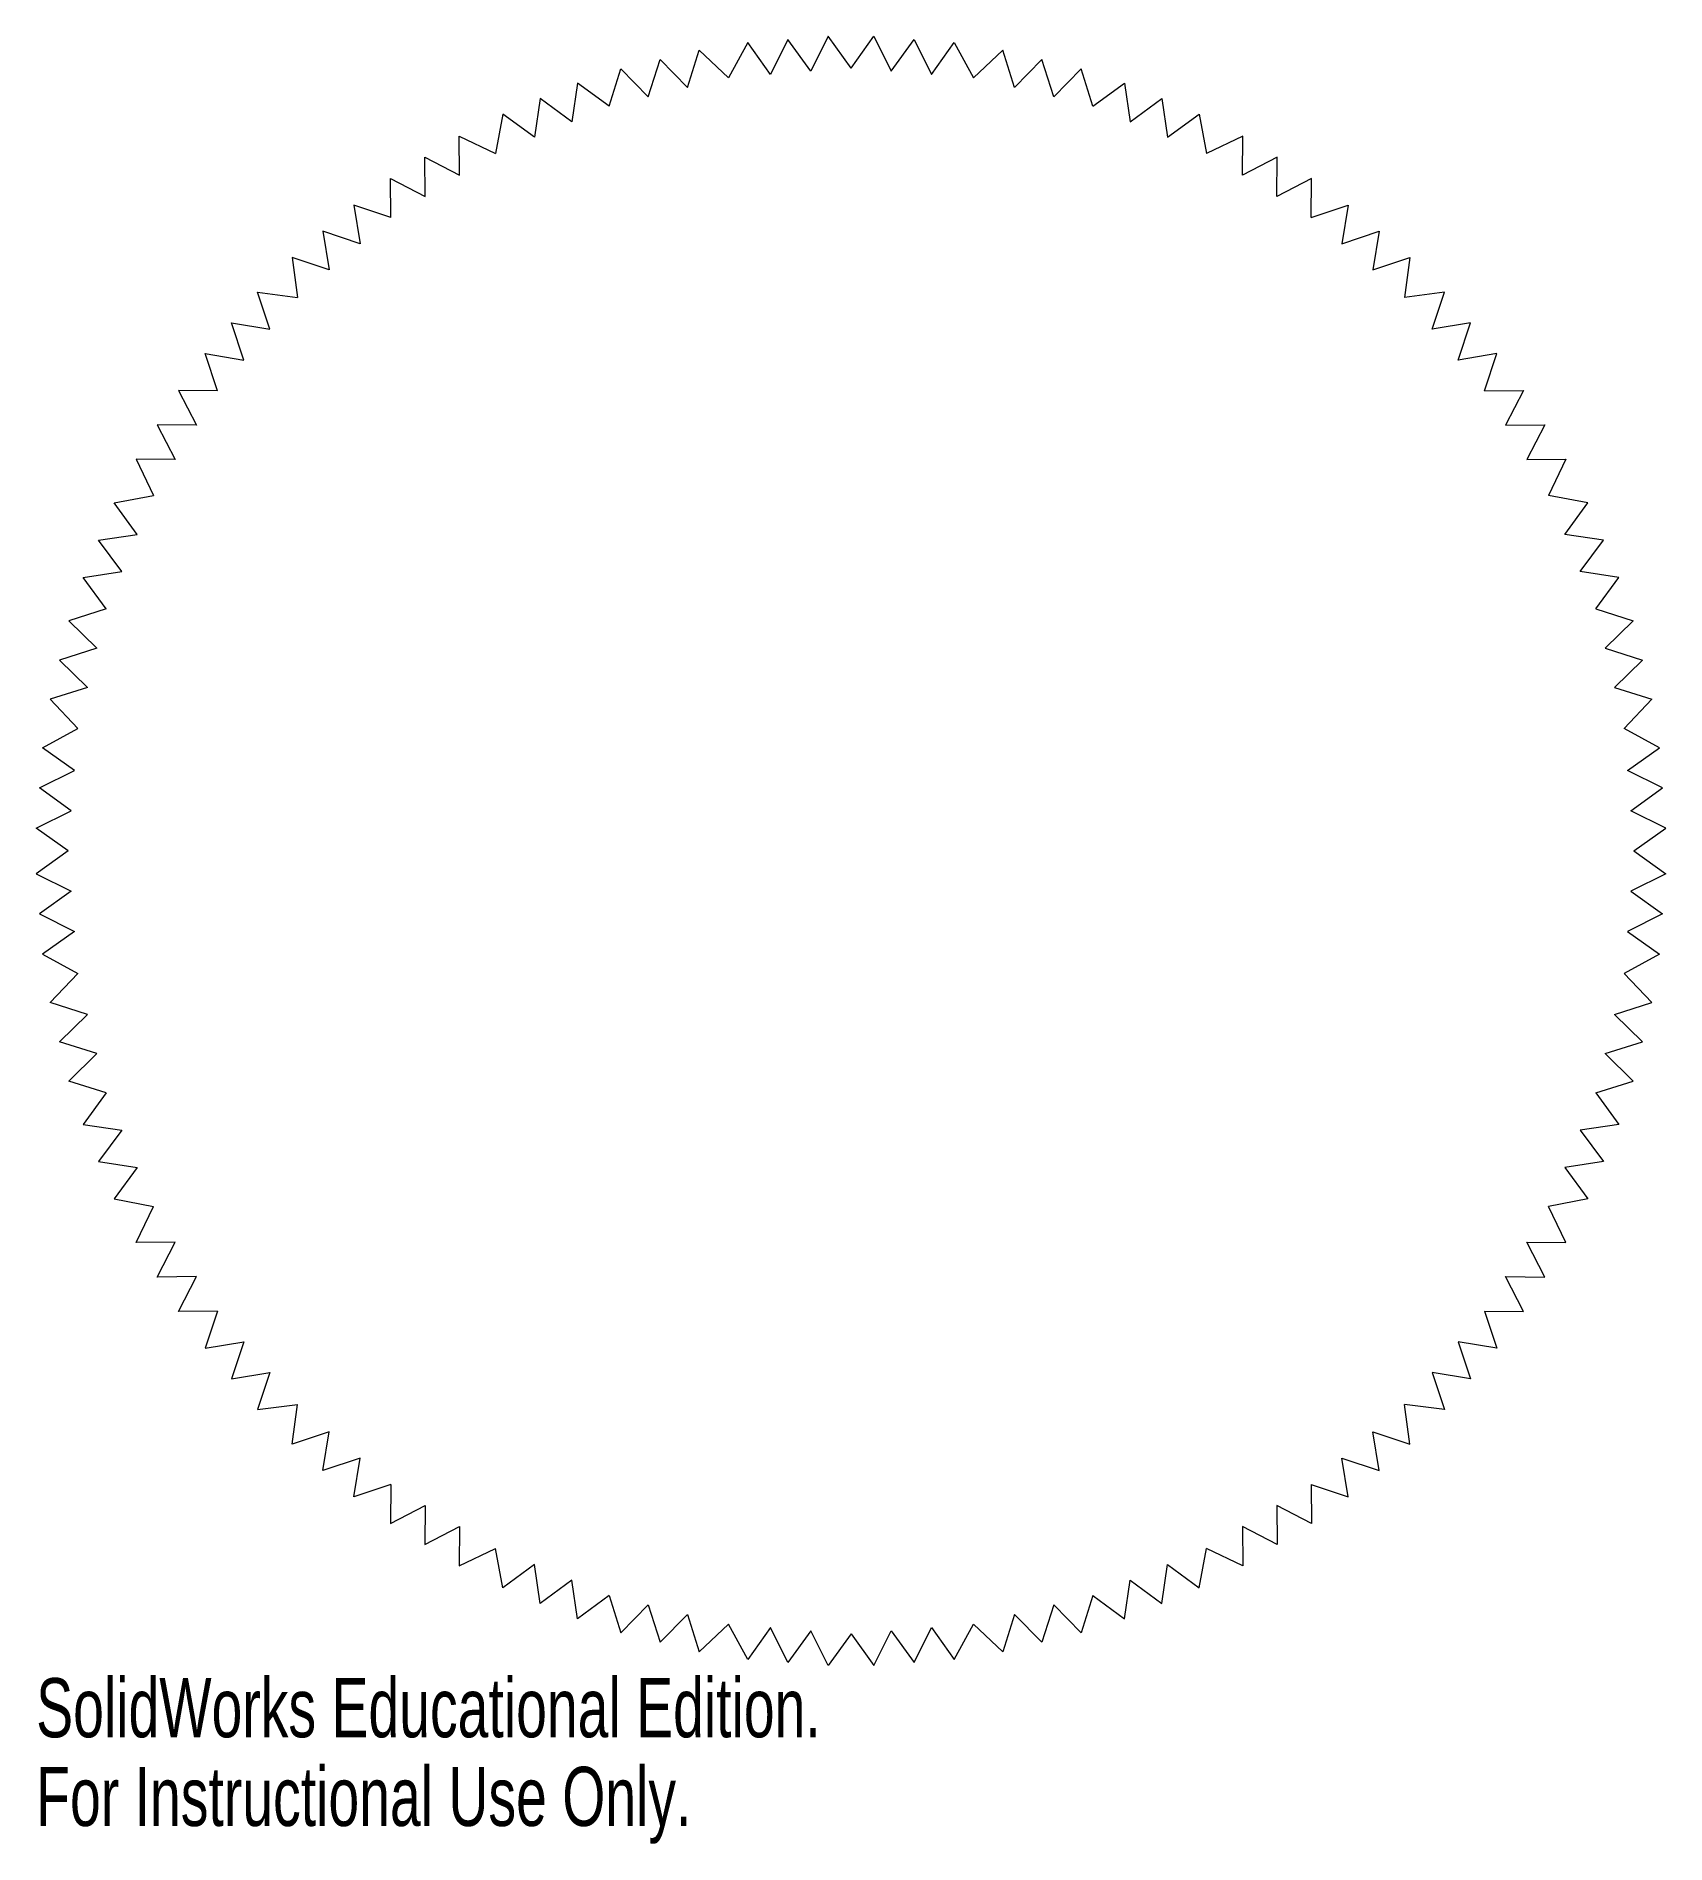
# Model space of a CAD drawing. Header units: millimetres. Extents: x -67 to 67, y -81 to 67.
import ezdxf

# ---------------------------------------------------------------- set-up
doc = ezdxf.new("R2010")
doc.units = ezdxf.units.MM
doc.styles.add('SLDTEXTSTYLE0', font='TXT', dxfattribs={"width": 0.7})

msp = doc.modelspace()

# ---------------------------------------------------------------- linework, layer by layer
at = {"color": 7, "linetype": 'Continuous', "lineweight": 15}
for p, q in [((-1.86, 66.6), (-3.29, 63.74)), ((0, 64), (-1.86, 66.6)), ((0, 64), (1.86, 66.6)), ((1.86, 66.6), (3.29, 63.74)), ((-13.36, 62.41), (-12.4, 65.46)), ((-12.4, 65.46), (-10.01, 63.21)), ((-8.44, 66.09), (-10.01, 63.21)), ((-6.58, 63.48), (-8.44, 66.09)), ((-5.15, 66.34), (-6.58, 63.48)), ((-3.29, 63.74), (-5.15, 66.34)), ((3.29, 63.74), (5.15, 66.34)), ((5.15, 66.34), (6.58, 63.48)), ((6.58, 63.48), (8.44, 66.09)), ((8.44, 66.09), (10.01, 63.21)), ((12.4, 65.46), (10.01, 63.21)), ((13.36, 62.41), (12.4, 65.46)), ((-19.78, 60.87), (-18.81, 63.92)), ((-18.81, 63.92), (-16.57, 61.64)), ((-16.57, 61.64), (-15.6, 64.69)), ((-15.6, 64.69), (-13.36, 62.41)), ((15.6, 64.69), (13.36, 62.41)), ((16.57, 61.64), (15.6, 64.69)), ((18.81, 63.92), (16.57, 61.64)), ((19.78, 60.87), (18.81, 63.92)), ((-22.35, 62.77), (-22.83, 59.6)), ((-19.78, 60.87), (-22.35, 62.77)), ((19.78, 60.87), (22.35, 62.77)), ((22.35, 62.77), (22.83, 59.6)), ((-25.4, 61.51), (-25.87, 58.34)), ((-22.83, 59.6), (-25.4, 61.51)), ((22.83, 59.6), (25.4, 61.51)), ((25.4, 61.51), (25.87, 58.34)), ((-28.45, 60.24), (-29.06, 57.02)), ((-25.87, 58.34), (-28.45, 60.24)), ((25.87, 58.34), (28.45, 60.24)), ((28.45, 60.24), (29.06, 57.02)), ((-31.99, 55.23), (-32.02, 58.43)), ((-32.02, 58.43), (-29.06, 57.02)), ((32.02, 58.43), (29.06, 57.02)), ((31.99, 55.23), (32.02, 58.43)), ((-34.8, 53.5), (-34.83, 56.7)), ((-34.83, 56.7), (-31.99, 55.23)), ((34.83, 56.7), (31.99, 55.23)), ((34.8, 53.5), (34.83, 56.7)), ((-37.62, 51.78), (-37.64, 54.98)), ((-37.64, 54.98), (-34.8, 53.5)), ((37.64, 54.98), (34.8, 53.5)), ((37.62, 51.78), (37.64, 54.98)), ((-40.65, 52.79), (-40.13, 49.63)), ((-37.62, 51.78), (-40.65, 52.79)), ((37.62, 51.78), (40.65, 52.79)), ((40.65, 52.79), (40.13, 49.63)), ((-43.16, 50.65), (-42.64, 47.49)), ((-40.13, 49.63), (-43.16, 50.65)), ((40.13, 49.63), (43.16, 50.65)), ((43.16, 50.65), (42.64, 47.49)), ((-45.67, 48.5), (-45.25, 45.25)), ((-42.64, 47.49), (-45.67, 48.5)), ((42.64, 47.49), (45.67, 48.5)), ((45.67, 48.5), (45.25, 45.25)), ((-47.49, 42.64), (-48.5, 45.67)), ((-48.5, 45.67), (-45.25, 45.25)), ((48.5, 45.67), (45.25, 45.25)), ((47.49, 42.64), (48.5, 45.67)), ((-49.63, 40.13), (-50.65, 43.16)), ((-50.65, 43.16), (-47.49, 42.64)), ((50.65, 43.16), (47.49, 42.64)), ((49.63, 40.13), (50.65, 43.16)), ((-51.78, 37.62), (-52.79, 40.65)), ((-52.79, 40.65), (-49.63, 40.13)), ((52.79, 40.65), (49.63, 40.13)), ((51.78, 37.62), (52.79, 40.65)), ((-54.98, 37.64), (-53.5, 34.8)), ((-51.78, 37.62), (-54.98, 37.64)), ((51.78, 37.62), (54.98, 37.64)), ((54.98, 37.64), (53.5, 34.8)), ((-56.7, 34.83), (-55.23, 31.99)), ((-53.5, 34.8), (-56.7, 34.83)), ((53.5, 34.8), (56.7, 34.83)), ((56.7, 34.83), (55.23, 31.99)), ((-58.43, 32.02), (-57.02, 29.06)), ((-55.23, 31.99), (-58.43, 32.02)), ((55.23, 31.99), (58.43, 32.02)), ((58.43, 32.02), (57.02, 29.06)), ((-60.24, 28.45), (-57.02, 29.06)), ((-58.34, 25.87), (-60.24, 28.45)), ((60.24, 28.45), (57.02, 29.06)), ((58.34, 25.87), (60.24, 28.45)), ((-61.51, 25.4), (-58.34, 25.87)), ((-59.6, 22.83), (-61.51, 25.4)), ((61.51, 25.4), (58.34, 25.87)), ((59.6, 22.83), (61.51, 25.4)), ((-62.77, 22.35), (-59.6, 22.83)), ((-60.87, 19.78), (-62.77, 22.35)), ((62.77, 22.35), (59.6, 22.83)), ((60.87, 19.78), (62.77, 22.35)), ((-60.87, 19.78), (-63.92, 18.81)), ((60.87, 19.78), (63.92, 18.81)), ((-63.92, 18.81), (-61.64, 16.57)), ((63.92, 18.81), (61.64, 16.57)), ((-61.64, 16.57), (-64.69, 15.6)), ((61.64, 16.57), (64.69, 15.6)), ((-64.69, 15.6), (-62.41, 13.36)), ((64.69, 15.6), (62.41, 13.36)), ((-62.41, 13.36), (-65.46, 12.4)), ((62.41, 13.36), (65.46, 12.4)), ((-65.46, 12.4), (-63.21, 10.01)), ((65.46, 12.4), (63.21, 10.01)), ((-66.09, 8.44), (-63.21, 10.01)), ((66.09, 8.44), (63.21, 10.01)), ((-63.48, 6.58), (-66.09, 8.44)), ((63.48, 6.58), (66.09, 8.44)), ((-66.34, 5.15), (-63.48, 6.58)), ((66.34, 5.15), (63.48, 6.58)), ((-63.74, 3.29), (-66.34, 5.15)), ((63.74, 3.29), (66.34, 5.15)), ((-66.6, 1.86), (-63.74, 3.29)), ((66.6, 1.86), (63.74, 3.29)), ((-64, 0), (-66.6, 1.86)), ((64, 0), (66.6, 1.86)), ((-64, 0), (-66.6, -1.86)), ((64, 0), (66.6, -1.86)), ((-66.6, -1.86), (-63.74, -3.29)), ((66.6, -1.86), (63.74, -3.29)), ((-63.74, -3.29), (-66.34, -5.15)), ((63.74, -3.29), (66.34, -5.15)), ((-66.34, -5.15), (-63.48, -6.58)), ((66.34, -5.15), (63.48, -6.58)), ((-63.48, -6.58), (-66.09, -8.44)), ((63.48, -6.58), (66.09, -8.44)), ((-66.09, -8.44), (-63.21, -10.01)), ((66.09, -8.44), (63.21, -10.01)), ((-65.46, -12.4), (-63.21, -10.01)), ((65.46, -12.4), (63.21, -10.01)), ((-62.41, -13.36), (-65.46, -12.4)), ((62.41, -13.36), (65.46, -12.4)), ((-64.69, -15.6), (-62.41, -13.36)), ((64.69, -15.6), (62.41, -13.36)), ((-61.64, -16.57), (-64.69, -15.6)), ((61.64, -16.57), (64.69, -15.6)), ((-63.92, -18.81), (-61.64, -16.57)), ((63.92, -18.81), (61.64, -16.57)), ((-60.87, -19.78), (-63.92, -18.81)), ((60.87, -19.78), (63.92, -18.81)), ((-60.87, -19.78), (-62.77, -22.35)), ((60.87, -19.78), (62.77, -22.35)), ((-62.77, -22.35), (-59.6, -22.83)), ((-59.6, -22.83), (-61.51, -25.4)), ((62.77, -22.35), (59.6, -22.83)), ((59.6, -22.83), (61.51, -25.4)), ((-61.51, -25.4), (-58.34, -25.87)), ((-58.34, -25.87), (-60.24, -28.45)), ((61.51, -25.4), (58.34, -25.87)), ((58.34, -25.87), (60.24, -28.45)), ((-60.24, -28.45), (-57.02, -29.06)), ((-58.43, -32.02), (-57.02, -29.06)), ((60.24, -28.45), (57.02, -29.06)), ((58.43, -32.02), (57.02, -29.06)), ((-55.23, -31.99), (-58.43, -32.02)), ((-56.7, -34.83), (-55.23, -31.99)), ((55.23, -31.99), (58.43, -32.02)), ((56.7, -34.83), (55.23, -31.99)), ((-53.5, -34.8), (-56.7, -34.83)), ((-54.98, -37.64), (-53.5, -34.8)), ((53.5, -34.8), (56.7, -34.83)), ((54.98, -37.64), (53.5, -34.8)), ((-51.78, -37.62), (-54.98, -37.64)), ((-51.78, -37.62), (-52.79, -40.65)), ((51.78, -37.62), (54.98, -37.64)), ((51.78, -37.62), (52.79, -40.65)), ((-52.79, -40.65), (-49.63, -40.13)), ((-49.63, -40.13), (-50.65, -43.16)), ((52.79, -40.65), (49.63, -40.13)), ((49.63, -40.13), (50.65, -43.16)), ((-50.65, -43.16), (-47.49, -42.64)), ((-47.49, -42.64), (-48.5, -45.67)), ((50.65, -43.16), (47.49, -42.64)), ((47.49, -42.64), (48.5, -45.67)), ((-48.5, -45.67), (-45.25, -45.25)), ((-45.67, -48.5), (-45.25, -45.25)), ((48.5, -45.67), (45.25, -45.25)), ((45.67, -48.5), (45.25, -45.25)), ((-42.64, -47.49), (-45.67, -48.5)), ((-43.16, -50.65), (-42.64, -47.49)), ((42.64, -47.49), (45.67, -48.5)), ((43.16, -50.65), (42.64, -47.49)), ((-40.13, -49.63), (-43.16, -50.65)), ((-40.65, -52.79), (-40.13, -49.63)), ((40.13, -49.63), (43.16, -50.65)), ((40.65, -52.79), (40.13, -49.63)), ((-37.62, -51.78), (-40.65, -52.79)), ((-37.62, -51.78), (-37.64, -54.98)), ((37.62, -51.78), (40.65, -52.79)), ((37.62, -51.78), (37.64, -54.98)), ((-37.64, -54.98), (-34.8, -53.5)), ((-34.8, -53.5), (-34.83, -56.7)), ((37.64, -54.98), (34.8, -53.5)), ((34.8, -53.5), (34.83, -56.7)), ((-34.83, -56.7), (-31.99, -55.23)), ((-31.99, -55.23), (-32.02, -58.43)), ((34.83, -56.7), (31.99, -55.23)), ((31.99, -55.23), (32.02, -58.43)), ((-32.02, -58.43), (-29.06, -57.02)), ((-28.45, -60.24), (-29.06, -57.02)), ((28.45, -60.24), (29.06, -57.02)), ((32.02, -58.43), (29.06, -57.02)), ((-25.87, -58.34), (-28.45, -60.24)), ((-25.4, -61.51), (-25.87, -58.34)), ((25.4, -61.51), (25.87, -58.34)), ((25.87, -58.34), (28.45, -60.24)), ((-22.83, -59.6), (-25.4, -61.51)), ((-22.35, -62.77), (-22.83, -59.6)), ((22.35, -62.77), (22.83, -59.6)), ((22.83, -59.6), (25.4, -61.51)), ((-19.78, -60.87), (-22.35, -62.77)), ((-19.78, -60.87), (-18.81, -63.92)), ((-18.81, -63.92), (-16.57, -61.64)), ((-16.57, -61.64), (-15.6, -64.69)), ((16.57, -61.64), (15.6, -64.69)), ((18.81, -63.92), (16.57, -61.64)), ((19.78, -60.87), (18.81, -63.92)), ((19.78, -60.87), (22.35, -62.77)), ((-15.6, -64.69), (-13.36, -62.41)), ((-13.36, -62.41), (-12.4, -65.46)), ((-12.4, -65.46), (-10.01, -63.21)), ((-8.44, -66.09), (-10.01, -63.21)), ((-6.58, -63.48), (-8.44, -66.09)), ((-5.15, -66.34), (-6.58, -63.48)), ((5.15, -66.34), (6.58, -63.48)), ((6.58, -63.48), (8.44, -66.09)), ((8.44, -66.09), (10.01, -63.21)), ((12.4, -65.46), (10.01, -63.21)), ((13.36, -62.41), (12.4, -65.46)), ((15.6, -64.69), (13.36, -62.41)), ((-3.29, -63.74), (-5.15, -66.34)), ((-1.86, -66.6), (-3.29, -63.74)), ((0, -64), (-1.86, -66.6)), ((0, -64), (1.86, -66.6)), ((1.86, -66.6), (3.29, -63.74)), ((3.29, -63.74), (5.15, -66.34))]:
    msp.add_line(p, q, dxfattribs=at)

# ---------------------------------------------------------------- texts
at = {"color": 7, "linetype": 'Continuous', "char_height": 4.8336, "attachment_point": 1, "style": 'SLDTEXTSTYLE0'}
for s, insert in [('SolidWorks Educational Edition.', (-66.6, -67.62)), ('For Instructional Use Only.', (-66.6, -74.87))]:
    msp.add_mtext(s, dxfattribs=dict(at, insert=insert))

doc.saveas('drawing.dxf')
